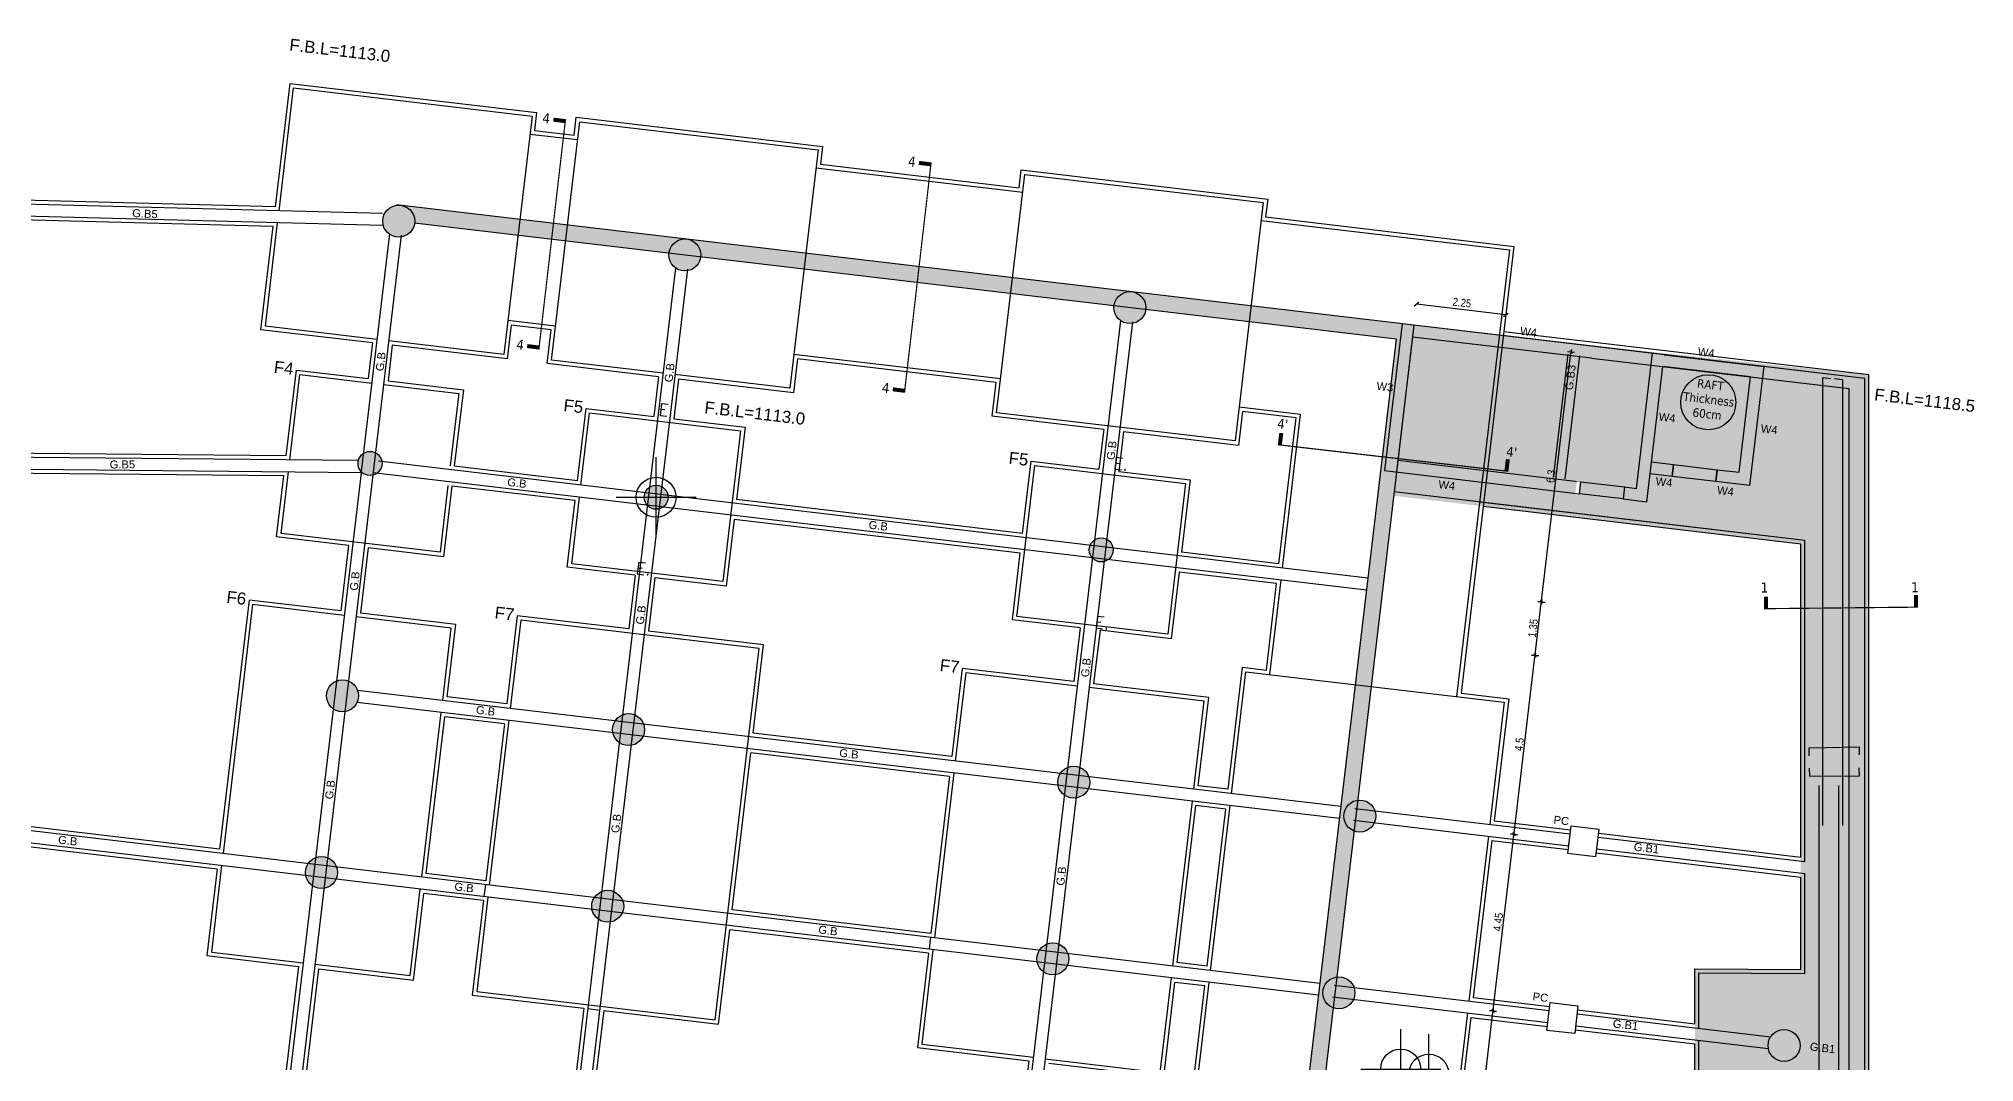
# Model space of a CAD drawing. Header units: millimetres. Extents: x 353738 to 353779397, y 355912 to 355984.
# Drawn here: x 353762.16 to 353810.53, y 355958.86 to 355984.45 of the extents above; entities that cross this region are included whole.
import ezdxf
from ezdxf.enums import TextEntityAlignment as Align
from ezdxf.lldxf.tags import DXFTag

# ---------------------------------------------------------------- set-up
doc = ezdxf.new("R2010")
doc.units = ezdxf.units.MM
doc.set_wipeout_variables(frame=1)
doc.header["$PDMODE"] = 34
doc.header["$PDSIZE"] = -1.5
doc.linetypes.add('( Hidden )', pattern=[0.375, 0.25, -0.125])
for name, color, linetype in [('$AUDIT_BAD_LAYER1', 7, 'Continuous'), ('A-G-DIMENSION', 191, 'Continuous'), ('S-BLINDING LINE', 1, 'Continuous'), ('S-CONCRETE PLANS', 4, 'Continuous'), ('S-CONCRETE WALLS', 5, 'Continuous'), ('S-S-BEARING WALL', 150, 'Continuous'), ('S-S-BEARING WALL HATCH', 250, 'Continuous'), ('S-S-BEARING WALL HATCH UNDER THE GROUND', 250, 'Continuous'), ('S-S-BEARING WALL UNDER THE GROUND', 150, 'Continuous'), ('S-S-COLUMN', 60, 'Continuous'), ('S-S-COLUMN HATCH', 250, 'Continuous'), ('S-Steel', 3, 'Continuous'), ('S-SYMPOLS', 6, 'Continuous'), ('S-TAGS', 135, 'Continuous'), ('S-TEXT- BEAMS', 7, 'Continuous'), ('S-Text-Col.', 7, 'Continuous'), ('S-Text-Foundations', 7, 'Continuous'), ('steel', 3, 'Continuous')]:
    doc.layers.add(name, color=color, linetype=linetype)
doc.layers.add('S-D-WATER PROOF', color=8, linetype='( Hidden )', lineweight=0)
doc.layers.add('wipeout', color=7, linetype='Continuous', true_color=0xfafafa)
doc.styles.add('ARIAL', font='arial.ttf')
doc.styles.add('Site 1-200 (m)', font='arial.ttf', dxfattribs={"width": 0.85, "height": 0.2})
doc.styles.get("Standard").update_dxf_attribs({"font": 'simplex.shx'})
doc.styles.add('Tohama', font='tahoma.ttf')
tags = doc.linetypes.add('DRAIN_PIPE', pattern='A,0.5,-0.2,["D",Standard,S=0.1,R=0,X=-0.1,Y=-0.05],-0.2', length=0.9).pattern_tags.tags
tags[6] = DXFTag(74, 10)
doc.dimstyles.new('FC 1-100 (m)', dxfattribs={"dimtxt": 0.2, "dimasz": 0.1, "dimexe": 0.144, "dimexo": 0.144, "dimgap": 0.072, "dimtad": 1, "dimzin": 1, "dimdsep": 46, "dimtxsty": 'Site 1-200 (m)', "dimblk": 'OBLIQUE', "dimcen": 90, "dimse1": 1, "dimse2": 1, "dimclrd": 256, "dimclrt": 256, "dimadec": 3, "dimazin": 0, "dimtfac": 1, "dimtix": 1, "dimtmove": 2, "dimatfit": 3, "dimfxl": 0.144, "dimtolj": 1, "dimlwd": -1, "dimarcsym": 0})
doc.dimstyles.new('FC 1-200 (m)', dxfattribs={"dimtxt": 0.26, "dimasz": 0.03, "dimexe": 0.144, "dimexo": 0.144, "dimgap": 0.03, "dimtad": 1, "dimzin": 9, "dimdsep": 46, "dimtxsty": 'Site 1-200 (m)', "dimblk": 'CC-DIMTICK', "dimcen": 90, "dimse1": 1, "dimse2": 1, "dimclrd": 256, "dimclrt": 256, "dimadec": 3, "dimazin": 0, "dimtfac": 1, "dimtix": 1, "dimtmove": 2, "dimatfit": 3, "dimfxl": 0.144, "dimtolj": 1, "dimlwd": -1, "dimarcsym": 0})

# ---------------------------------------------------------------- blocks, each defined once
blk = doc.blocks.new('CC-DIMTICK')
for p, q in [((0, 3), (0, -3)), ((2, 0), (-2, 0))]:
    blk.add_line(p, q)
at = {"const_width": 0.444, "flags": 128}
blk.add_lwpolyline([(-1.4, -1.4), (1.4, 1.4)], dxfattribs=at)
blk = doc.blocks.new('*D9')
at = {"layer": 'A-G-DIMENSION', "transparency": 16777216}
blk.add_line((353797.445, 355951.222), (353798.497, 355960.11), dxfattribs=at)
at = {"layer": 'A-G-DIMENSION', "transparency": 16777216, "xscale": 0.03, "yscale": 0.03, "zscale": 0.03}
for p, rotation in [((353798.501, 355960.14), 83.25075668167635), ((353797.442, 355951.192), 263.2507566816763)]:
    blk.add_blockref('CC-DIMTICK', p, dxfattribs=dict(at, rotation=rotation))
at = {"layer": 'A-G-DIMENSION', "transparency": 16777216, "insert": (353797.84, 355955.682), "char_height": 0.2, "attachment_point": 5, "rotation": 83.2508, "style": 'Site 1-200 (m)'}
blk.add_mtext('\\A1;9.01', dxfattribs=at)
blk = doc.blocks.new('*D10')
at = {"layer": 'A-G-DIMENSION', "transparency": 16777216}
blk.add_line((353798.504, 355960.17), (353799.02, 355964.529), dxfattribs=at)
at = {"layer": 'A-G-DIMENSION', "transparency": 16777216, "xscale": 0.03, "yscale": 0.03, "zscale": 0.03}
for p, rotation in [((353799.024, 355964.559), 83.25075668167635), ((353798.501, 355960.14), 263.2507566816763)]:
    blk.add_blockref('CC-DIMTICK', p, dxfattribs=dict(at, rotation=rotation))
at = {"layer": 'A-G-DIMENSION', "transparency": 16777216, "insert": (353798.631, 355962.365), "char_height": 0.2, "attachment_point": 5, "rotation": 83.2508, "style": 'Site 1-200 (m)'}
blk.add_mtext('\\A1;4.45', dxfattribs=at)
blk = doc.blocks.new('*D11')
at = {"layer": 'A-G-DIMENSION', "transparency": 16777216}
blk.add_line((353799.027, 355964.589), (353799.549, 355968.998), dxfattribs=at)
at = {"layer": 'A-G-DIMENSION', "transparency": 16777216, "xscale": 0.03, "yscale": 0.03, "zscale": 0.03}
for p, rotation in [((353799.553, 355969.028), 83.25075668167635), ((353799.024, 355964.559), 263.2507566816763)]:
    blk.add_blockref('CC-DIMTICK', p, dxfattribs=dict(at, rotation=rotation))
at = {"layer": 'A-G-DIMENSION', "transparency": 16777216, "insert": (353799.157, 355966.809), "char_height": 0.2, "attachment_point": 5, "rotation": 83.2508, "style": 'Site 1-200 (m)'}
blk.add_mtext('\\A1;4.5', dxfattribs=at)
blk = doc.blocks.new('*D12')
at = {"layer": 'A-G-DIMENSION', "transparency": 16777216}
blk.add_line((353799.556, 355969.058), (353799.708, 355970.339), dxfattribs=at)
at = {"layer": 'A-G-DIMENSION', "transparency": 16777216, "xscale": 0.03, "yscale": 0.03, "zscale": 0.03}
for p, rotation in [((353799.711, 355970.369), 83.25075668167635), ((353799.553, 355969.028), 263.2507566816763)]:
    blk.add_blockref('CC-DIMTICK', p, dxfattribs=dict(at, rotation=rotation))
at = {"layer": 'A-G-DIMENSION', "transparency": 16777216, "insert": (353799.501, 355969.714), "char_height": 0.2, "attachment_point": 5, "rotation": 83.2508, "style": 'Site 1-200 (m)'}
blk.add_mtext('\\A1;1.35', dxfattribs=at)
blk = doc.blocks.new('*D13')
at = {"layer": 'A-G-DIMENSION', "transparency": 16777216}
blk.add_line((353799.715, 355970.398), (353800.448, 355976.595), dxfattribs=at)
at = {"layer": 'A-G-DIMENSION', "transparency": 16777216, "xscale": 0.03, "yscale": 0.03, "zscale": 0.03}
for p, rotation in [((353800.452, 355976.625), 83.25075668167635), ((353799.711, 355970.369), 263.2507566816763)]:
    blk.add_blockref('CC-DIMTICK', p, dxfattribs=dict(at, rotation=rotation))
at = {"layer": 'A-G-DIMENSION', "transparency": 16777216, "insert": (353799.95, 355973.512), "char_height": 0.2, "attachment_point": 5, "rotation": 83.2508, "style": 'Site 1-200 (m)'}
blk.add_mtext('\\A1;6.3', dxfattribs=at)
blk = doc.blocks.new('_OBLIQUE')
at = {"color": 0, "linetype": 'ByBlock'}
blk.add_line((-0.5, -0.5), (0.5, 0.5), dxfattribs=at)
blk = doc.blocks.new('*D14')
at = {"transparency": 16777216}
blk.add_line((353798.822, 355977.547), (353796.588, 355977.812), dxfattribs=at)
at = {"linetype": 'DRAIN_PIPE', "transparency": 16777216, "xscale": 0.1, "yscale": 0.1, "zscale": 0.1}
for p, rotation in [((353796.588, 355977.812), 173.2507566813428), ((353798.822, 355977.547), 353.2507566813428)]:
    blk.add_blockref('_OBLIQUE', p, dxfattribs=dict(at, rotation=rotation))
at = {"linetype": 'DRAIN_PIPE', "transparency": 16777216, "insert": (353797.725, 355977.853), "char_height": 0.2, "attachment_point": 5, "rotation": 353.2508, "style": 'Site 1-200 (m)'}
blk.add_mtext('\\A1;2.25', dxfattribs=at)

msp = doc.modelspace()

# ---------------------------------------------------------------- hatches: boundary and pattern name
at = {"layer": 'S-D-WATER PROOF'}
h = msp.add_hatch(color=254, dxfattribs=at)
h.dxf.hatch_style = 1
h.paths.add_polyline_path([(353796.521, 355977.252), (353796.036, 355973.023), (353806.191, 355971.817), (353806.193, 355961.179), (353803.544, 355961.179), (353803.545, 355957.379), (353805.694, 355957.379), (353805.695, 355952.192), (353802.295, 355952.191), (353802.296, 355948.491), (353805.696, 355948.497), (353805.697, 355943.554), (353801.097, 355943.553), (353801.098, 355939.253), (353806.199, 355939.254), (353806.2, 355925.832), (353807.9, 355925.793), (353807.89, 355976.047)])
at = {"layer": 'S-S-BEARING WALL HATCH'}
h = msp.add_hatch(color=256, dxfattribs=at)
h.dxf.hatch_style = 1
h.paths.add_polyline_path([(353807.401, 355925.972), (353807.801, 355925.972), (353807.79, 355975.958), (353800.995, 355976.762), (353800.96, 355976.464), (353807.39, 355975.703)])
at = {"layer": 'S-S-BEARING WALL HATCH UNDER THE GROUND'}
h = msp.add_hatch(color=256, dxfattribs=at)
h.dxf.hatch_style = 1
h.paths.add_polyline_path([(353771.6, 355980.241), (353771.265, 355980.281), (353771.553, 355979.844), (353796.479, 355976.894), (353796.526, 355977.291)])
h = msp.add_hatch(color=256, dxfattribs=at)
h.dxf.hatch_style = 1
h.paths.add_polyline_path([(353790.658, 355931.11), (353791.055, 355931.063), (353796.491, 355976.993), (353796.094, 355977.04)])
h = msp.add_hatch(color=256, dxfattribs=at)
h.dxf.hatch_style = 1
h.paths.add_polyline_path([(353800.995, 355976.762), (353796.228, 355977.326), (353795.793, 355973.652), (353800.659, 355973.076), (353800.695, 355973.374), (353796.126, 355973.915), (353796.491, 355976.993), (353800.96, 355976.464)])
h = msp.add_hatch(color=256, dxfattribs=at)
h.dxf.hatch_style = 1
h.paths.add_polyline_path([(353802.085, 355973.209), (353801.787, 355973.245), (353801.752, 355972.947), (353802.348, 355972.876), (353802.43, 355973.571), (353802.976, 355973.507), (353803.011, 355973.805), (353802.465, 355973.869), (353802.747, 355976.253), (353802.449, 355976.288)])
h.paths.add_polyline_path([(353804.068, 355973.377), (353804.913, 355973.278), (353805.265, 355976.257), (353802.782, 355976.551), (353802.747, 355976.253), (353804.932, 355975.994), (353804.65, 355973.611), (353804.104, 355973.675)])
at = {"layer": 'S-S-COLUMN HATCH'}
h = msp.add_hatch(color=256, dxfattribs=at)
h.dxf.hatch_style = 1
edge = h.paths.add_edge_path()
edge.add_arc((353771.156, 355979.891), 0.4, -6.7492, 353.2508)
h = msp.add_hatch(color=256, dxfattribs=at)
h.dxf.hatch_style = 1
edge = h.paths.add_edge_path()
edge.add_arc((353771.156, 355979.891), 0.4, -6.7492, 353.2508)
h = msp.add_hatch(color=1, dxfattribs=at)
h.dxf.hatch_style = 1
edge = h.paths.add_edge_path()
edge.add_arc((353778.306, 355979.045), 0.4, -6.7492, 353.2508)
h = msp.add_hatch(color=1, dxfattribs=at)
h.dxf.hatch_style = 1
edge = h.paths.add_edge_path()
edge.add_arc((353778.306, 355979.045), 0.4, -6.7492, 353.2508)
h = msp.add_hatch(color=256, dxfattribs=at)
h.dxf.hatch_style = 1
edge = h.paths.add_edge_path()
edge.add_arc((353789.428, 355977.728), 0.4, -6.7492, 353.2508)
h = msp.add_hatch(color=256, dxfattribs=at)
h.dxf.hatch_style = 1
edge = h.paths.add_edge_path()
edge.add_arc((353789.428, 355977.728), 0.4, -6.7492, 353.2508)
h = msp.add_hatch(color=256, dxfattribs=at)
h.dxf.hatch_style = 1
edge = h.paths.add_edge_path()
edge.add_arc((353770.439, 355973.833), 0.3, -6.7492, 353.2508)
h = msp.add_hatch(color=256, dxfattribs=at)
h.dxf.hatch_style = 1
h.paths.add_polyline_path([(353804.068, 355973.377), (353802.976, 355973.507), (353803.011, 355973.805), (353804.104, 355973.675)])
h = msp.add_hatch(color=256, dxfattribs=at)
h.dxf.hatch_style = 1
edge = h.paths.add_edge_path()
edge.add_arc((353777.589, 355972.987), 0.3, -6.7492, 353.2508)
h = msp.add_hatch(color=256, dxfattribs=at)
h.dxf.hatch_style = 1
edge = h.paths.add_edge_path()
edge.add_arc((353788.711, 355971.67), 0.3, -6.7492, 353.2508)
h = msp.add_hatch(color=256, dxfattribs=at)
h.dxf.hatch_style = 1
edge = h.paths.add_edge_path()
edge.add_arc((353769.751, 355968.023), 0.4, -6.7492, 353.2508)
h = msp.add_hatch(color=256, dxfattribs=at)
h.dxf.hatch_style = 1
edge = h.paths.add_edge_path()
edge.add_arc((353769.751, 355968.023), 0.4, -6.7492, 353.2508)
h = msp.add_hatch(color=256, dxfattribs=at)
h.dxf.hatch_style = 1
edge = h.paths.add_edge_path()
edge.add_arc((353776.901, 355967.177), 0.4, -6.7492, 353.2508)
h = msp.add_hatch(color=256, dxfattribs=at)
h.dxf.hatch_style = 1
edge = h.paths.add_edge_path()
edge.add_arc((353776.901, 355967.177), 0.4, -6.7492, 353.2508)
h = msp.add_hatch(color=256, dxfattribs=at)
h.dxf.hatch_style = 1
edge = h.paths.add_edge_path()
edge.add_arc((353788.024, 355965.861), 0.4, -6.7492, 353.2508)
h = msp.add_hatch(color=256, dxfattribs=at)
h.dxf.hatch_style = 1
edge = h.paths.add_edge_path()
edge.add_arc((353788.024, 355965.861), 0.4, -6.7492, 353.2508)
h = msp.add_hatch(color=256, dxfattribs=at)
h.dxf.hatch_style = 1
edge = h.paths.add_edge_path()
edge.add_arc((353795.174, 355965.015), 0.4, -6.7492, 353.2508)
h = msp.add_hatch(color=256, dxfattribs=at)
h.dxf.hatch_style = 1
edge = h.paths.add_edge_path()
edge.add_arc((353795.174, 355965.015), 0.4, -6.7492, 353.2508)
h = msp.add_hatch(color=256, dxfattribs=at)
h.dxf.hatch_style = 1
edge = h.paths.add_edge_path()
edge.add_arc((353769.228, 355963.604), 0.4, -6.7492, 353.2508)
h = msp.add_hatch(color=256, dxfattribs=at)
h.dxf.hatch_style = 1
edge = h.paths.add_edge_path()
edge.add_arc((353769.228, 355963.604), 0.4, -6.7492, 353.2508)
h = msp.add_hatch(color=256, dxfattribs=at)
h.dxf.hatch_style = 1
edge = h.paths.add_edge_path()
edge.add_arc((353776.378, 355962.758), 0.4, -6.7492, 353.2508)
h = msp.add_hatch(color=256, dxfattribs=at)
h.dxf.hatch_style = 1
edge = h.paths.add_edge_path()
edge.add_arc((353776.378, 355962.758), 0.4, -6.7492, 353.2508)
h = msp.add_hatch(color=256, dxfattribs=at)
h.dxf.hatch_style = 1
edge = h.paths.add_edge_path()
edge.add_arc((353787.501, 355961.442), 0.4, -6.7492, 353.2508)
h = msp.add_hatch(color=256, dxfattribs=at)
h.dxf.hatch_style = 1
edge = h.paths.add_edge_path()
edge.add_arc((353787.501, 355961.442), 0.4, -6.7492, 353.2508)
h = msp.add_hatch(color=256, dxfattribs=at)
h.dxf.hatch_style = 1
edge = h.paths.add_edge_path()
edge.add_arc((353794.651, 355960.596), 0.4, -6.7492, 353.2508)
h = msp.add_hatch(color=256, dxfattribs=at)
h.dxf.hatch_style = 1
edge = h.paths.add_edge_path()
edge.add_arc((353794.651, 355960.596), 0.4, -6.7492, 353.2508)
h = msp.add_hatch(color=256, dxfattribs=at)
h.dxf.hatch_style = 1
edge = h.paths.add_edge_path()
edge.add_arc((353805.773, 355959.279), 0.4, -6.7492, 353.2508)

# ---------------------------------------------------------------- linework, layer by layer
at = {"color": 31, "true_color": 0xfecc66}
for p in [(353777.587, 355972.986), (353796.194, 355958.69, 1119.882), (353796.897, 355958.562, 1119.968)]:
    msp.add_point(p, dxfattribs=at)
at = {"layer": 'S-BLINDING LINE'}
for p, q in [((353768.077, 355980.253), (353761.752, 355980.418)), ((353768.018, 355979.754), (353761.693, 355979.92)), ((353807.89, 355976.047), (353798.772, 355977.126)), ((353770.5, 355976.847), (353770.394, 355975.953)), ((353770.996, 355976.788), (353770.89, 355975.894)), ((353807.901, 355925.972), (353807.89, 355976.047)), ((353777.65, 355976.001), (353777.532, 355975.007)), ((353778.146, 355975.942), (353778.029, 355974.949)), ((353788.772, 355974.684), (353788.655, 355973.691)), ((353789.269, 355974.625), (353789.151, 355973.632)), ((353768.346, 355974.02), (353761.004, 355974.094)), ((353775.624, 355973.398), (353772.545, 355973.763)), ((353768.287, 355973.521), (353760.945, 355973.594)), ((353775.565, 355972.902), (353772.486, 355973.266)), ((353786.746, 355972.082), (353779.596, 355972.928)), ((353786.687, 355971.586), (353779.537, 355972.432)), ((353769.9, 355971.782), (353769.706, 355970.143)), ((353770.397, 355971.723), (353770.203, 355970.085)), ((353806.193, 355963.99), (353806.191, 355971.817)), ((353793.151, 355971.324), (353790.718, 355971.612)), ((353777.062, 355971.035), (353776.903, 355969.694)), ((353777.559, 355970.976), (353777.4, 355969.636)), ((353793.093, 355970.828), (353790.66, 355971.116)), ((353788.185, 355969.719), (353788.026, 355968.378)), ((353788.681, 355969.66), (353788.522, 355968.319)), ((353773.855, 355967.818), (353772.366, 355967.994)), ((353773.797, 355967.321), (353772.307, 355967.497)), ((353784.978, 355966.501), (353780.013, 355967.089)), ((353784.919, 355966.005), (353779.954, 355966.592)), ((353791.881, 355965.684), (353791.135, 355965.773)), ((353766.679, 355964.186), (353759.265, 355965.063)), ((353791.822, 355965.188), (353791.076, 355965.276)), ((353798.53, 355964.897), (353800.44, 355964.671)), ((353766.62, 355963.689), (353759.365, 355964.548)), ((353801.136, 355964.589), (353806.193, 355963.99)), ((353798.471, 355964.401), (353800.382, 355964.175)), ((353801.077, 355964.092), (353806.193, 355963.487)), ((353773.332, 355963.398), (353771.843, 355963.575)), ((353806.193, 355961.179), (353806.193, 355963.487)), ((353773.274, 355962.902), (353771.784, 355963.078)), ((353784.455, 355962.082), (353779.49, 355962.67)), ((353784.396, 355961.586), (353779.431, 355962.173)), ((353768.654, 355961.255), (353768.19, 355957.333)), ((353769.151, 355961.197), (353768.687, 355957.274)), ((353791.359, 355961.265), (353790.612, 355961.353)), ((353803.545, 355959.823), (353803.544, 355961.196)), ((353803.544, 355961.196), (353806.193, 355961.179)), ((353791.3, 355960.768), (353790.553, 355960.857)), ((353775.781, 355960.211), (353775.423, 355957.182)), ((353776.278, 355960.152), (353775.919, 355957.123)), ((353798.003, 355960.479), (353799.918, 355960.252)), ((353800.613, 355960.17), (353803.545, 355959.823)), ((353797.943, 355959.982), (353799.859, 355959.756)), ((353800.554, 355959.673), (353803.545, 355959.319)), ((353803.545, 355957.396), (353803.545, 355959.319)), ((353786.904, 355958.894), (353786.516, 355955.617))]:
    msp.add_line(p, q, dxfattribs=at)
for points in [[(353768.077, 355980.253), (353768.441, 355983.334), (353774.598, 355982.605), (353774.546, 355982.158)], [(353775.539, 355982.041), (353775.592, 355982.487), (353781.749, 355981.759), (353781.696, 355981.312)], [(353774.546, 355982.158), (353775.539, 355982.041)], [(353781.696, 355981.312), (353786.661, 355980.724)], [(353786.661, 355980.724), (353786.714, 355981.171), (353792.871, 355980.442), (353792.818, 355979.996)], [(353792.818, 355979.996), (353799.025, 355979.261), (353797.703, 355968.089)], [(353770.5, 355976.847), (353767.713, 355977.176), (353768.018, 355979.754)], [(353773.97, 355977.292), (353773.87, 355976.448), (353770.996, 355976.788)], [(353774.963, 355977.174), (353773.97, 355977.292)], [(353777.65, 355976.001), (353774.863, 355976.33), (353774.963, 355977.174)], [(353768.346, 355974.02), (353768.6, 355976.165), (353770.394, 355975.953)], [(353781.12, 355976.446), (353781.02, 355975.602), (353778.146, 355975.942)], [(353786.085, 355975.858), (353781.12, 355976.446)], [(353770.89, 355975.894), (353772.771, 355975.672), (353772.545, 355973.763)], [(353788.772, 355974.684), (353785.985, 355975.014), (353786.085, 355975.858)], [(353775.624, 355973.398), (353775.838, 355975.208), (353777.532, 355975.007)], [(353792.242, 355975.129), (353792.142, 355974.285), (353789.269, 355974.625)], [(353793.151, 355971.324), (353793.583, 355974.971), (353792.242, 355975.129)], [(353778.029, 355974.949), (353779.81, 355974.738), (353779.596, 355972.928)], [(353786.746, 355972.082), (353786.96, 355973.892), (353788.655, 355973.691)], [(353789.151, 355973.632), (353790.933, 355973.422), (353790.718, 355971.612)], [(353769.9, 355971.782), (353768.106, 355971.994), (353768.287, 355973.521)], [(353772.486, 355973.266), (353772.277, 355971.501), (353770.397, 355971.723)], [(353777.062, 355971.035), (353775.368, 355971.236), (353775.565, 355972.902)], [(353779.537, 355972.432), (353779.34, 355970.766), (353777.559, 355970.976)], [(353788.185, 355969.719), (353786.49, 355969.919), (353786.687, 355971.586)], [(353790.66, 355971.116), (353790.462, 355969.449), (353788.681, 355969.66)], [(353792.837, 355968.665), (353793.093, 355970.828)], [(353769.706, 355970.143), (353767.416, 355970.414), (353766.679, 355964.186)], [(353772.366, 355967.994), (353772.58, 355969.803), (353770.203, 355970.085)], [(353776.903, 355969.694), (353774.117, 355970.024), (353773.855, 355967.818)], [(353780.013, 355967.089), (353780.274, 355969.296), (353777.4, 355969.636)], [(353788.026, 355968.378), (353785.239, 355968.708), (353784.978, 355966.501)], [(353791.135, 355965.773), (353791.396, 355967.979), (353788.522, 355968.319)], [(353791.881, 355965.684), (353792.241, 355968.735), (353792.837, 355968.665)], [(353797.703, 355968.089), (353798.894, 355967.948), (353798.53, 355964.897)], [(353771.843, 355963.575), (353772.307, 355967.497)], [(353773.797, 355967.321), (353773.332, 355963.398)], [(353779.49, 355962.67), (353779.954, 355966.592)], [(353784.919, 355966.005), (353784.455, 355962.082)], [(353790.612, 355961.353), (353791.076, 355965.276)], [(353791.359, 355961.265), (353791.822, 355965.188)], [(353798.471, 355964.401), (353798.003, 355960.479)], [(353766.62, 355963.689), (353766.364, 355961.526), (353768.654, 355961.255)], [(353769.151, 355961.197), (353771.528, 355960.915), (353771.784, 355963.078)], [(353773.321, 355963.299), (353773.285, 355963.001)], [(353773.274, 355962.902), (353772.994, 355960.54), (353775.781, 355960.211)], [(353776.278, 355960.152), (353779.151, 355959.812), (353779.431, 355962.173)], [(353784.396, 355961.586), (353784.117, 355959.224), (353786.904, 355958.894)], [(353784.443, 355961.983), (353784.408, 355961.685)], [(353787.4, 355958.836), (353790.274, 355958.495), (353790.553, 355960.857)], [(353791.526, 355957.592), (353790.934, 355957.662), (353791.3, 355960.768)], [(353775.88, 355960.199), (353776.178, 355960.164)], [(353797.943, 355959.982), (353797.573, 355956.877), (353796.392, 355957.017)]]:
    msp.add_lwpolyline(points, dxfattribs=at)
at = {"layer": 'S-CONCRETE PLANS'}
for p, q in [((353770.749, 355980.083), (353757.941, 355980.418)), ((353770.741, 355979.783), (353758.06, 355980.115)), ((353771.221, 355979.538), (353765.794, 355933.678)), ((353770.923, 355979.573), (353770.219, 355973.628)), ((353778.073, 355978.727), (353772.093, 355928.2)), ((353778.371, 355978.691), (353772.391, 355928.164)), ((353789.196, 355977.41), (353783.815, 355931.948)), ((353789.493, 355977.375), (353784.113, 355931.913)), ((353796.526, 355977.291), (353796.032, 355973.12)), ((353807.79, 355975.958), (353796.526, 355977.291)), ((353807.79, 355975.958), (353796.526, 355977.291)), ((353807.79, 355975.958), (353798.661, 355977.038)), ((353807.801, 355925.972), (353807.79, 355975.958)), ((353807.799, 355925.793), (353807.79, 355975.958)), ((353770.216, 355973.601), (353758.011, 355973.724)), ((353770.151, 355973.902), (353758.127, 355974.023)), ((353770.216, 355973.601), (353765.496, 355933.713)), ((353795.339, 355970.662), (353770.518, 355973.6)), ((353795.374, 355970.96), (353770.653, 355973.886)), ((353806.293, 355963.878), (353806.291, 355971.906)), ((353794.663, 355964.952), (353770.115, 355967.857)), ((353794.698, 355965.25), (353770.128, 355968.158)), ((353794.14, 355960.533), (353743.728, 355966.499)), ((353794.175, 355960.831), (353743.786, 355966.794)), ((353795.017, 355964.91), (353800.393, 355964.274)), ((353795.052, 355965.208), (353800.429, 355964.572)), ((353801.124, 355964.49), (353806.293, 355963.878)), ((353801.089, 355964.192), (353806.293, 355963.576)), ((353806.293, 355961.079), (353806.293, 355963.576)), ((353803.644, 355961.097), (353806.293, 355961.079)), ((353803.645, 355959.71), (353803.644, 355961.097)), ((353794.529, 355960.789), (353799.906, 355960.153)), ((353794.494, 355960.491), (353799.87, 355959.855)), ((353800.601, 355960.07), (353805.438, 355959.498)), ((353800.566, 355959.773), (353805.381, 355959.203)), ((353803.645, 355957.496), (353803.645, 355959.408))]:
    msp.add_line(p, q, dxfattribs=at)
for points in [[(353768.165, 355980.151), (353768.529, 355983.223), (353774.487, 355982.517), (353773.782, 355976.559), (353770.909, 355976.899)], [(353777.765, 355976.088), (353774.974, 355976.418), (353775.679, 355982.376), (353781.638, 355981.671), (353780.932, 355975.713), (353778.059, 355976.053)], [(353774.434, 355982.07), (353775.626, 355981.929)], [(353781.585, 355981.224), (353786.749, 355980.613)], [(353792.707, 355979.908), (353798.914, 355979.173), (353797.592, 355968.001)], [(353770.611, 355976.934), (353767.824, 355977.264), (353768.13, 355979.851)], [(353775.074, 355977.262), (353773.882, 355977.403)], [(353786.196, 355975.946), (353781.032, 355976.557)], [(353768.435, 355973.919), (353768.688, 355976.054), (353770.481, 355975.842)], [(353770.779, 355975.807), (353772.66, 355975.584), (353772.446, 355973.775)], [(353775.711, 355973.287), (353775.925, 355975.097), (353779.699, 355974.65), (353779.252, 355970.877), (353775.479, 355971.323), (353775.676, 355972.989)], [(353793.239, 355971.213), (353793.694, 355975.058), (353792.155, 355975.241)], [(353772.387, 355973.278), (353772.19, 355971.612), (353768.217, 355972.082), (353768.399, 355973.619)], [(353792.924, 355968.554), (353793.204, 355970.915)], [(353769.794, 355970.032), (353767.503, 355970.303), (353766.766, 355964.075)], [(353772.255, 355967.906), (353772.469, 355969.716), (353770.092, 355969.997)], [(353773.385, 355962.989), (353773.105, 355960.628), (353779.064, 355959.923), (353780.163, 355969.208), (353774.204, 355969.913), (353773.943, 355967.706)], [(353788.113, 355968.267), (353785.327, 355968.597), (353785.065, 355966.39)], [(353791.967, 355965.573), (353792.328, 355968.624), (353798.783, 355967.86), (353798.422, 355964.809)], [(353791.024, 355965.685), (353791.285, 355967.892), (353788.411, 355968.232)], [(353771.732, 355963.487), (353772.219, 355967.608)], [(353773.908, 355967.409), (353773.42, 355963.287)], [(353785.03, 355966.092), (353784.542, 355961.971)], [(353790.501, 355961.266), (353790.989, 355965.387)], [(353791.444, 355961.154), (353791.932, 355965.275)], [(353798.387, 355964.511), (353797.899, 355960.39)], [(353800.452, 355964.771), (353801.147, 355964.688), (353801.065, 355963.993), (353800.37, 355964.075), (353800.452, 355964.771)], [(353766.731, 355963.777), (353766.475, 355961.614), (353768.765, 355961.343)], [(353769.063, 355961.308), (353771.441, 355961.026), (353771.696, 355963.189)], [(353784.507, 355961.673), (353784.228, 355959.312), (353787.015, 355958.982)], [(353787.313, 355958.947), (353790.186, 355958.606), (353790.466, 355960.968)], [(353791.314, 355954.949), (353791.637, 355957.68), (353791.041, 355957.75), (353791.409, 355960.856)], [(353797.864, 355960.092), (353797.497, 355956.986), (353796.305, 355957.127), (353795.982, 355954.396)], [(353799.929, 355960.351), (353800.624, 355960.269), (353800.542, 355959.574), (353799.847, 355959.656), (353799.929, 355960.351)]]:
    msp.add_lwpolyline(points, dxfattribs=at)
for points in [[(353786.802, 355981.06), (353792.76, 355980.355), (353792.055, 355974.396), (353786.096, 355975.102)], [(353787.048, 355973.781), (353790.821, 355973.334), (353790.375, 355969.56), (353786.601, 355970.007)]]:
    msp.add_lwpolyline(points, close=True, dxfattribs=at)
at = {"layer": 'S-CONCRETE WALLS'}
msp.add_lwpolyline([(353803.011, 355973.805), (353804.104, 355973.675), (353804.068, 355973.377), (353802.976, 355973.507)], close=True, dxfattribs=at)
at = {"layer": 'S-S-BEARING WALL'}
for p, q in [((353796.526, 355977.291), (353771.103, 355980.3)), ((353796.082, 355976.941), (353771.553, 355979.844)), ((353796.526, 355977.291), (353789.786, 355920.338)), ((353796.228, 355977.326), (353795.793, 355973.652)), ((353796.491, 355976.993), (353796.126, 355973.915)), ((353800.995, 355976.762), (353796.228, 355977.326)), ((353800.96, 355976.464), (353796.491, 355976.993)), ((353796.082, 355976.941), (353789.436, 355920.782)), ((353802.085, 355973.209), (353802.485, 355976.586)), ((353802.782, 355976.551), (353805.265, 355976.257)), ((353802.348, 355972.876), (353802.747, 355976.253)), ((353804.932, 355975.994), (353802.747, 355976.253)), ((353805.265, 355976.257), (353804.913, 355973.278)), ((353804.65, 355973.611), (353804.932, 355975.994)), ((353795.793, 355973.652), (353800.659, 355973.076)), ((353796.126, 355973.915), (353800.695, 355973.374)), ((353802.465, 355973.869), (353803.011, 355973.805)), ((353803.011, 355973.805), (353802.976, 355973.507)), ((353804.068, 355973.377), (353804.104, 355973.675)), ((353804.104, 355973.675), (353804.65, 355973.611)), ((353800.695, 355973.374), (353800.659, 355973.076)), ((353801.787, 355973.245), (353801.752, 355972.947)), ((353801.787, 355973.245), (353802.085, 355973.209)), ((353802.976, 355973.507), (353802.43, 355973.571)), ((353804.913, 355973.278), (353804.068, 355973.377)), ((353801.752, 355972.947), (353802.348, 355972.876))]:
    msp.add_line(p, q, dxfattribs=at)
at = {"layer": 'S-S-BEARING WALL UNDER THE GROUND'}
for p, q in [((353800.96, 355976.464), (353807.39, 355975.703)), ((353807.39, 355975.703), (353807.401, 355925.972))]:
    msp.add_line(p, q, dxfattribs=at)
msp.add_lwpolyline([(353807.801, 355925.972), (353807.79, 355975.958), (353800.995, 355976.762)], dxfattribs=at)
at = {"layer": 'S-S-COLUMN'}
for centre, radius in [((353771.156, 355979.891), 0.4), ((353771.156, 355979.891), 0.4), ((353789.428, 355977.728), 0.4), ((353789.428, 355977.728), 0.4), ((353770.439, 355973.833), 0.3), ((353777.589, 355972.987), 0.3), ((353788.711, 355971.67), 0.3), ((353769.751, 355968.023), 0.4), ((353769.751, 355968.023), 0.4), ((353776.901, 355967.177), 0.4), ((353776.901, 355967.177), 0.4), ((353788.024, 355965.861), 0.4), ((353788.024, 355965.861), 0.4), ((353795.174, 355965.015), 0.4), ((353795.174, 355965.015), 0.4), ((353769.228, 355963.604), 0.4), ((353769.228, 355963.604), 0.4), ((353776.378, 355962.758), 0.4), ((353776.378, 355962.758), 0.4), ((353787.501, 355961.442), 0.4), ((353787.501, 355961.442), 0.4), ((353794.651, 355960.596), 0.4), ((353794.651, 355960.596), 0.4), ((353805.773, 355959.279), 0.4)]:
    msp.add_circle(centre, radius, dxfattribs=at)
at = {"layer": 'S-S-COLUMN', "color": 1}
msp.add_circle((353778.306, 355979.045), 0.4, dxfattribs=at)
msp.add_circle((353778.306, 355979.045), 0.4, dxfattribs=at)
at = {"layer": 'S-Steel'}
for p, q in [((353807.234, 355975.924), (353807.236, 355964.78)), ((353806.642, 355965.78), (353806.645, 355953.786)), ((353807.136, 355965.78), (353807.138, 355953.786))]:
    msp.add_line(p, q, dxfattribs=at)
at = {"layer": 'S-SYMPOLS'}
for points in [[(353774.366, 355976.768, 0.1, 0.1, 0), (353774.664, 355976.73, 0.03, 0.03, 0), (353775.318, 355982.392, 0.1, 0.1, 0), (353775.021, 355982.43, 0.1, 0.1, 0)], [(353783.503, 355975.686, 0.1, 0.1, 0), (353783.8, 355975.649, 0.03, 0.03, 0), (353784.455, 355981.311, 0.1, 0.1, 0), (353784.157, 355981.348, 0.1, 0.1, 0)], [(353793.211, 355974.593, 0.1, 0.1, 0), (353793.173, 355974.295, 0.03, 0.03, 0), (353798.835, 355973.641, 0.1, 0.1, 0), (353798.873, 355973.938, 0.1, 0.1, 0)], [(353805.325, 355970.501, 0.1, 0.1, 0), (353805.324, 355970.201, 0.03, 0.03, 0), (353809.074, 355970.239, 0.1, 0.1, 0), (353809.075, 355970.539, 0.1, 0.1, 0)]]:
    msp.add_lwpolyline(points, format="xyseb", dxfattribs=at)
at = {"layer": 'S-TAGS', "ltscale": 0.05}
msp.add_circle((353803.881, 355975.361), 0.689, dxfattribs=at)
at = {"layer": 'steel'}
msp.add_line((353807.236, 355975.924), (353807.037, 355975.944), dxfattribs=at)
for points in [[(353806.743, 355964.78), (353806.741, 355975.983), (353806.939, 355975.958)], [(353806.399, 355966.52), (353806.402, 355966.719), (353807.648, 355966.744), (353807.648, 355966.544)], [(353806.404, 355966.212), (353806.413, 355966.013), (353807.659, 355966.02), (353807.654, 355966.22)]]:
    msp.add_lwpolyline(points, dxfattribs=at)

# ---------------------------------------------------------------- texts
at = {"layer": '$AUDIT_BAD_LAYER1'}
for p in [(353777.821, 355975.019, 0), (353789.185, 355973.674, 0), (353777.253, 355971.054, 0), (353788.715, 355969.702, 0)]:
    msp.add_text('E.', height=0.3, rotation=353.2508, dxfattribs=at).set_placement(p, align=Align.CENTER)
at = {"layer": 'S-SYMPOLS', "style": 'Tohama'}
for s, rotation, p in [('4', 353.3229, (353774.737, 355982.351)), ('4', 353.3229, (353783.874, 355981.27)), ('4', 353.3229, (353774.083, 355976.689)), ('4', 353.3229, (353783.219, 355975.608)), ("4'", 352.8306, (353793.096, 355974.713)), ("4'", 353.3229, (353798.819, 355974.009)), ('1', 359.7796, (353805.19, 355970.605)), ('1', 0.2719, (353808.952, 355970.612))]:
    msp.add_text(s, height=0.25, rotation=rotation, dxfattribs=at).set_placement(p)
at = {"layer": 'S-TAGS', "ltscale": 0.05, "insert": (353804.772, 355975.811), "char_height": 0.22, "width": 1.65733, "attachment_point": 3, "rotation": 353.2508, "style": 'Tohama'}
msp.add_mtext('\\pxqc;RAFT Thickness^J60cm', dxfattribs=at)
at = {"layer": 'S-TEXT- BEAMS', "ltscale": 0.05, "style": 'ARIAL'}
for s, rotation, p in [('G.B5', 356.9995, (353764.497, 355980.096)), ('G.B', 83.2508, (353770.677, 355976.141)), ('G.B', 83.2508, (353777.895, 355975.864)), ('G.B3', 83.2508, (353800.396, 355975.669)), ('G.B', 83.2508, (353788.942, 355973.921)), ('G.B5', 0.2625, (353763.933, 355973.807)), ('G.B', 353.2508, (353773.872, 355973.373)), ('G.B', 353.2508, (353782.902, 355972.304)), ('G.B', 83.2508, (353770.028, 355970.652)), ('G.B', 83.2508, (353777.178, 355969.806)), ('G.B', 83.2508, (353788.3, 355968.49)), ('G.B', 353.2508, (353773.088, 355967.676)), ('G.B', 353.2508, (353782.168, 355966.601)), ('G.B', 83.2508, (353769.411, 355965.438, 0)), ('G.B', 83.2508, (353776.561, 355964.592, 0)), ('G.B', 353.2508, (353762.648, 355964.43)), ('G.B1', 353.2508, (353802.02, 355964.252)), ('G.B', 83.2508, (353787.683, 355963.276, 0)), ('G.B', 353.2508, (353772.551, 355963.258)), ('G.B', 353.2508, (353781.645, 355962.182)), ('G.B1', 353.2508, (353801.497, 355959.832)), ('G.B1', 353.2508, (353806.42, 355959.256))]:
    msp.add_text(s, height=0.2, rotation=rotation, dxfattribs=at).set_placement(p, align=Align.MIDDLE_LEFT)
at = {"layer": 'S-Text-Col.', "ltscale": 0.05, "style": 'ARIAL'}
for s, height, p in [('F.B.L=1113.0', 0.3, (353768.43, 355984.309)), ('W4', 0.2, (353799.181, 355977.148)), ('W4', 0.2, (353803.622, 355976.635)), ('F4', 0.3, (353768.042, 355976.251)), ('W3', 0.2, (353795.593, 355975.776)), ('F.B.L=1118.5', 0.3, (353808.034, 355975.56)), ('F5', 0.3, (353775.28, 355975.294)), ('F.B.L=1113.0', 0.3, (353778.801, 355975.241)), ('W4', 0.2, (353802.644, 355975.005)), ('W4', 0.2, (353805.195, 355974.71)), ('F5', 0.3, (353786.403, 355973.977)), ('W4', 0.2, (353797.138, 355973.314)), ('W4', 0.2, (353802.567, 355973.393)), ('W4', 0.2, (353804.103, 355973.167)), ('F6', 0.3, (353766.858, 355970.5)), ('F7', 0.3, (353773.559, 355970.11)), ('F7', 0.3, (353784.681, 355968.794))]:
    msp.add_text(s, height=height, rotation=353.2508, dxfattribs=at).set_placement(p, align=Align.MIDDLE_LEFT)
at = {"layer": 'S-Text-Foundations', "ltscale": 0.05, "style": 'ARIAL'}
for p in [(353800.016, 355964.927), (353799.493, 355960.508)]:
    msp.add_text('PC', height=0.2, rotation=353.2508, dxfattribs=at).set_placement(p, align=Align.MIDDLE_LEFT)

# ---------------------------------------------------------------- dimensions: what is measured, and where the dimension line sits
at = {"color": 2, "linetype": 'DRAIN_PIPE'}
dim = msp.add_aligned_dim(p1=(353798.761, 355977.027), p2=(353796.526, 355977.291), distance=-0.524, dimstyle='FC 1-100 (m)', dxfattribs=at)
dim.commit()
dim.dimension.update_dxf_attribs({"geometry": '*D14', "text_midpoint": (353797.725, 355977.853)})
at = {"layer": 'A-G-DIMENSION'}
for base, p1, p2, picture, middle in [((353799.711, 355970.369), (353799.553, 355969.028), (353799.711, 355970.369), '*D12', (353799.501, 355969.714)), ((353799.553, 355969.028), (353799.024, 355964.559), (353799.553, 355969.028), '*D11', (353799.157, 355966.809)), ((353799.024, 355964.559), (353798.501, 355960.14), (353799.024, 355964.559), '*D10', (353798.631, 355962.365)), ((353798.501, 355960.14), (353797.844, 355951.145), (353798.501, 355960.14), '*D9', (353797.84, 355955.682))]:
    dim = msp.add_linear_dim(base=base, p1=p1, p2=p2, angle=83.2508, dimstyle='FC 1-200 (m)', dxfattribs=at)
    dim.commit()
    dim.dimension.update_dxf_attribs({"geometry": picture, "text_midpoint": middle})

# ---------------------------------------------------------------- next in the draw order: wipeouts: each hides what was drawn before it
msp.add_wipeout([(353801.688, 355973.256), (353800.595, 355973.386), (353800.56, 355973.088), (353801.652, 355972.959)]).dxf.layer = 'wipeout'

# ---------------------------------------------------------------- next in the draw order: hatches: boundary and pattern name
at = {"layer": 'S-S-COLUMN HATCH'}
h = msp.add_hatch(color=256, dxfattribs=at)
h.dxf.hatch_style = 1
h.paths.add_polyline_path([(353801.752, 355972.947), (353800.659, 355973.076), (353800.695, 355973.374), (353801.787, 355973.245)])

# ---------------------------------------------------------------- next in the draw order: linework, layer by layer
at = {"layer": 'S-BLINDING LINE'}
msp.add_line((353806.191, 355971.817), (353798.255, 355972.756), dxfattribs=at)
at = {"layer": 'S-CONCRETE PLANS'}
for p, q in [((353800.367, 355976.562), (353800.001, 355973.484)), ((353800.665, 355976.527), (353800.299, 355973.449)), ((353806.291, 355971.906), (353796.032, 355973.12)), ((353806.291, 355971.906), (353798.168, 355972.867))]:
    msp.add_line(p, q, dxfattribs=at)
at = {"layer": 'S-CONCRETE WALLS'}
msp.add_lwpolyline([(353800.695, 355973.374), (353801.787, 355973.245), (353801.752, 355972.947), (353800.659, 355973.076)], close=True, dxfattribs=at)

# ---------------------------------------------------------------- next in the draw order: dimensions: what is measured, and where the dimension line sits
at = {"layer": 'A-G-DIMENSION'}
dim = msp.add_linear_dim(base=(353800.452, 355976.625), p1=(353799.711, 355970.369), p2=(353800.452, 355976.625), angle=83.2508, dimstyle='FC 1-200 (m)', dxfattribs=at)
dim.commit()
dim.dimension.update_dxf_attribs({"geometry": '*D13', "text_midpoint": (353799.95, 355973.512)})

doc.saveas('drawing.dxf')
